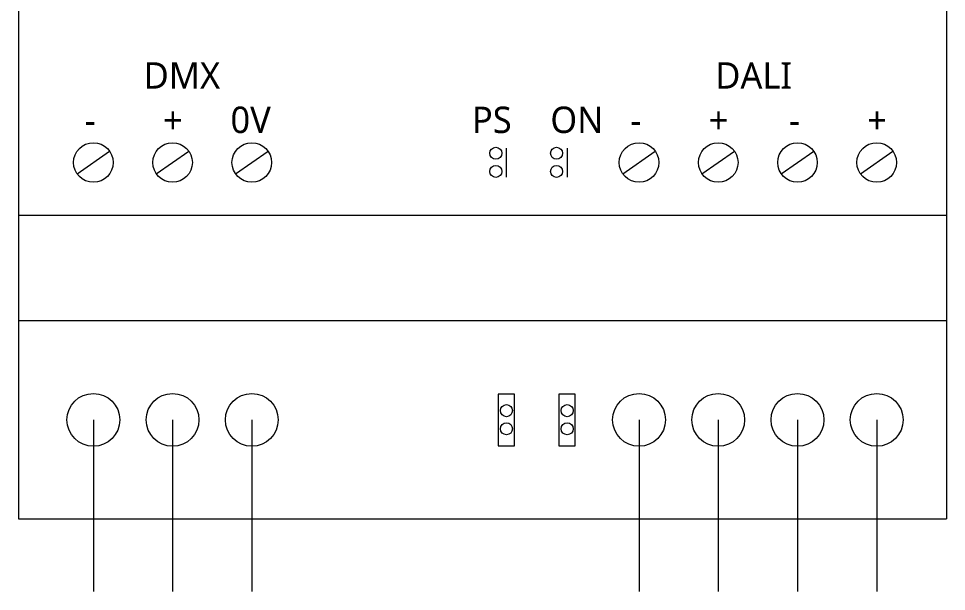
# Model space of a CAD drawing. Header units: millimetres. Extents: x 81 to 151.3, y -66.5 to 29.
# Drawn here: x 81 to 151.3, y -66.5 to -23.1 of the extents above; entities that cross this region are included whole.
import ezdxf

# ---------------------------------------------------------------- set-up
doc = ezdxf.new("R2010")
doc.units = ezdxf.units.MM
doc.header["$LTSCALE"] = 20
doc.layers.add('Ontwerplaag-1', color=7, linetype='Continuous')
doc.styles.add('@Malgun Gothic', font='malgun.ttf')

msp = doc.modelspace()

# ---------------------------------------------------------------- linework, layer by layer
at = {"layer": 'Ontwerplaag-1', "color": 7, "linetype": 'Continuous', "lineweight": 5, "transparency": 33554687}
for p, q in [((81, 29), (81, -61)), ((81, 29), (81, -61)), ((151.284, 29), (151.284, -61)), ((151.284, 29), (151.284, -61)), ((117.941, -32.901), (117.941, -35.099)), ((122.544, -32.901), (122.544, -35.099)), ((85.434, -34.855), (87.899, -33.145)), ((91.434, -34.855), (93.899, -33.145)), ((97.434, -34.855), (99.899, -33.145)), ((126.767, -34.855), (129.233, -33.145)), ((132.767, -34.855), (135.233, -33.145)), ((138.767, -34.855), (141.233, -33.145)), ((144.767, -34.855), (147.233, -33.145)), ((81, -38), (151.284, -38)), ((81, -38), (151.284, -38)), ((151.284, -46), (81, -46)), ((151.284, -46), (81, -46)), ((86.667, -53.5), (86.667, -66.5)), ((92.667, -53.5), (92.667, -66.5)), ((98.667, -53.5), (98.667, -66.5)), ((128, -53.5), (128, -66.5)), ((134, -53.5), (134, -66.5)), ((140, -53.5), (140, -66.5)), ((146, -53.5), (146, -66.5)), ((81, -61), (151.284, -61)), ((81, -61), (151.284, -61))]:
    msp.add_line(p, q, dxfattribs=at)
at = {"layer": 'Ontwerplaag-1', "color": 7, "linetype": 'Continuous', "lineweight": 5, "transparency": 33554687, "flags": 128}
for points in [[(118.565, -51.543), (117.318, -51.543), (117.318, -55.457), (118.565, -55.457)], [(123.168, -51.543), (121.921, -51.543), (121.921, -55.457), (123.168, -55.457)]]:
    msp.add_lwpolyline(points, close=True, dxfattribs=at)
at = {"layer": 'Ontwerplaag-1', "color": 7, "linetype": 'Continuous', "lineweight": 5, "transparency": 33554687}
for centre, radius in [((86.667, -34), 1.5), ((92.667, -34), 1.5), ((98.667, -34), 1.5), ((117.15, -33.3), 0.458), ((121.753, -33.3), 0.458), ((128, -34), 1.5), ((134, -34), 1.5), ((140, -34), 1.5), ((146, -34), 1.5), ((117.15, -34.671), 0.458), ((121.753, -34.671), 0.458), ((86.667, -53.5), 2), ((92.667, -53.5), 2), ((98.667, -53.5), 2), ((128, -53.5), 2), ((134, -53.5), 2), ((140, -53.5), 2), ((146, -53.5), 2), ((117.952, -52.8), 0.458), ((122.555, -52.8), 0.458), ((117.952, -54.171), 0.458), ((122.555, -54.171), 0.458)]:
    msp.add_circle(centre, radius, dxfattribs=at)

# ---------------------------------------------------------------- texts
at = {"layer": 'Ontwerplaag-1', "color": 7, "transparency": 33554687, "char_height": 2, "attachment_point": 7, "line_spacing_factor": 1.004011, "style": '@Malgun Gothic'}
for s, insert in [('DMX', (90.48, -28.405)), ('DALI', (133.779, -28.405)), ('+', (91.947, -31.792)), ('0V', (97.053, -31.792)), ('PS', (115.345, -31.792)), ('ON', (121.28, -31.792)), ('+', (133.28, -31.792)), ('+', (145.28, -31.792)), ('-', (86.011, -31.792)), ('-', (127.345, -31.792)), ('-', (139.345, -31.792))]:
    msp.add_mtext(s, dxfattribs=dict(at, insert=insert))

doc.saveas('drawing.dxf')
